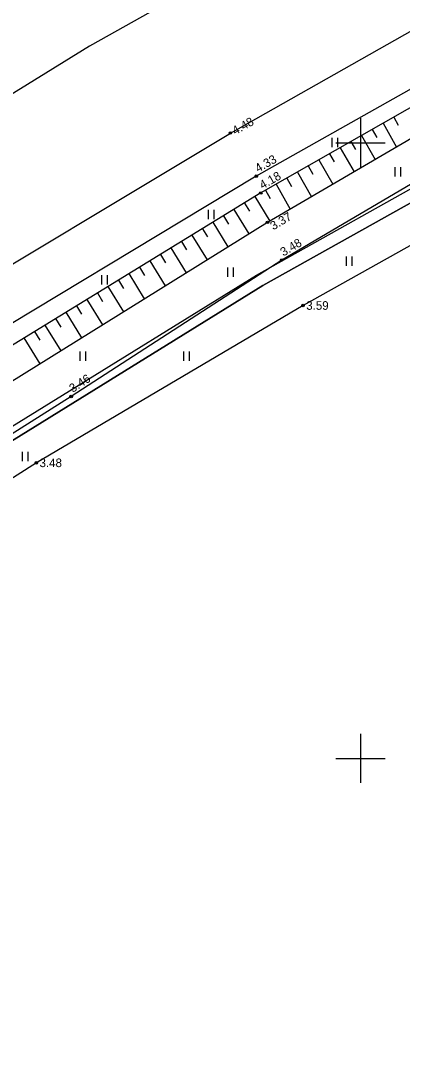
# Model space of a CAD drawing. Extents: x 406937 to 703495, y 6445581 to 6538256.
# Drawn here: x 409922.4 to 409953.4, y 6535776.2 to 6535859.9 of the extents above; entities that cross this region are included whole.
import ezdxf

# ---------------------------------------------------------------- set-up
doc = ezdxf.new("R2010")
doc.units = 0
for name, color, linetype in [('14295G geoalus_H - AED', 7, 'Continuous'), ('14295G geoalus_H - HALJASTUS', 7, 'Continuous'), ('14295G geoalus_H - KORGUS-EH2000', 7, 'Continuous'), ('14295G geoalus_H - MOOTPIIR', 7, 'Continuous'), ('14295G geoalus_H - PIIR', 7, 'Continuous'), ('14295G geoalus_H - RELJEEF', 7, 'Continuous'), ('14295G geoalus_H - TEE', 7, 'Continuous'), ('14295G geoalus_H - VORK', 7, 'Continuous'), ('KORGUS-EH2000', 7, 'Continuous'), ('xref_LC4212-2 - Proj_ KP', 7, 'Continuous')]:
    doc.layers.add(name, color=color, linetype=linetype)

# ---------------------------------------------------------------- blocks, each defined once
blk = doc.blocks.new('RING02')
at = {"layer": 'KORGUS-EH2000'}
blk.add_circle((0, 0), 20, dxfattribs=at)
blk = doc.blocks.new('HEIN_1')
at = {"layer": '14295G geoalus_H - HALJASTUS'}
for p, q in [((-46, 76), (-46, -76)), ((46, 76), (46, -76))]:
    blk.add_line(p, q, dxfattribs=at)
blk = doc.blocks.new('VKORIS')
at = {"layer": '14295G geoalus_H - VORK'}
for p, q in [((0, 400), (0, -400)), ((-400, 0), (400, 0))]:
    blk.add_line(p, q, dxfattribs=at)

msp = doc.modelspace()

# ---------------------------------------------------------------- linework, layer by layer
at = {"layer": '14295G geoalus_H - AED'}
msp.add_lwpolyline([(410123.487, 6535921.936), (410122.25, 6535924.361), (410112.367, 6535921.373), (410097.647, 6535916.887), (410085.768, 6535912.475), (410056.96, 6535899.532), (410040.209, 6535891.951), (410027.226, 6535885.373), (410009.238, 6535875.772), (409996.928, 6535869.891), (409984.874, 6535863.706), (409968.822, 6535855.272), (409943.606, 6535840.48), (409926.489, 6535829.394), (409894.545, 6535809.189), (409882.708, 6535800.877), (409884.339, 6535798.013)], dxfattribs=at)
at = {"layer": '14295G geoalus_H - MOOTPIIR'}
for points in [[(409775.213, 6535738.499), (409803.162, 6535760.466), (409829.578, 6535779.69), (409845.695, 6535790.759), (409874.298, 6535810.122), (409892.89, 6535822.197), (409913.602, 6535835.294), (409939.428, 6535850.797), (409958.53, 6535861.599), (409981.766, 6535874.217), (410004.575, 6535886.067), (410023.427, 6535895.413), (410044.173, 6535905.18), (410066.466, 6535915.113), (410081.736, 6535921.549), (410093.832, 6535926.343), (410109.84, 6535932.472), (410125.677, 6535938.382)], [(410133.774, 6535924.95), (410123.487, 6535921.936), (410102.337, 6535913.888), (410082.264, 6535905.47), (410063.981, 6535897.326), (410039.949, 6535886.387), (410007.47, 6535870.719), (409974.93, 6535853.343), (409945.335, 6535836.789), (409923.658, 6535824.008), (409896.986, 6535807.013), (409884.339, 6535798.013), (409883.477, 6535797.852), (409881.992, 6535796.726), (409881.075, 6535795.868), (409872.034, 6535790.997), (409854.252, 6535779.841), (409836.138, 6535765.976), (409818.847, 6535753.039), (409811.727, 6535747.72), (409791.868, 6535732.596), (409774.168, 6535717.585)]]:
    msp.add_lwpolyline(points, dxfattribs=at)
at = {"layer": '14295G geoalus_H - PIIR'}
for points in [[(410150.86, 6535959.04), (410100.04, 6535941.5), (410067.89, 6535928.68), (410034.88, 6535913.86), (409998.51, 6535896.48), (409964.61, 6535878.37), (409927.97, 6535857.86), (409886.37, 6535832.15), (409844.54, 6535804.89), (409832.63, 6535795.96), (409792.47, 6535767.4), (409759.78, 6535741.53)], [(409747.87, 6535702.86), (409821.53, 6535758.96), (409858.45, 6535784.74), (409882.66, 6535800.89), (409907.53, 6535817.06), (409942.07, 6535838.4), (409974.93, 6535856.78), (410006.04, 6535873.36), (410044.72, 6535892.03), (410081.11, 6535908.24), (410122.28, 6535924.22), (410158.02, 6535936.19)]]:
    msp.add_lwpolyline(points, dxfattribs=at)
msp.add_lwpolyline([(410158.02, 6535936.19), (410122.28, 6535924.22), (410081.11, 6535908.24), (410044.72, 6535892.03), (410006.04, 6535873.36), (409974.93, 6535856.78), (409942.07, 6535838.4), (409907.53, 6535817.06), (409882.66, 6535800.89), (409908.8, 6535751.19), (410069.16, 6535824.45), (410156.35, 6535846.04)], close=True, dxfattribs=at)
at = {"layer": '14295G geoalus_H - RELJEEF'}
for p, q in [((409952.707, 6535852.083), (409953.073, 6535851.441)), ((409950.969, 6535851.093), (409951.339, 6535850.445)), ((409951.838, 6535851.588), (409952.941, 6535849.653)), ((409950.101, 6535850.598), (409951.213, 6535848.646)), ((409948.363, 6535849.608), (409949.485, 6535847.639)), ((409949.232, 6535850.103), (409949.604, 6535849.45)), ((409946.625, 6535848.618), (409947.757, 6535846.632)), ((409947.494, 6535849.113), (409947.869, 6535848.454)), ((409945.756, 6535848.123), (409946.135, 6535847.458)), ((409944.018, 6535847.134), (409944.4, 6535846.463)), ((409944.887, 6535847.629), (409946.029, 6535845.625)), ((409942.28, 6535846.144), (409942.666, 6535845.467)), ((409943.149, 6535846.639), (409944.301, 6535844.618)), ((409941.42, 6535845.634), (409942.635, 6535843.647)), ((409939.714, 6535844.59), (409940.932, 6535842.597)), ((409940.567, 6535845.112), (409940.972, 6535844.45)), ((409938.008, 6535843.547), (409939.233, 6535841.543)), ((409938.861, 6535844.069), (409939.268, 6535843.402)), ((409937.155, 6535843.025), (409937.564, 6535842.355)), ((409935.448, 6535841.982), (409935.86, 6535841.308)), ((409936.301, 6535842.504), (409937.534, 6535840.488)), ((409934.595, 6535841.461), (409935.834, 6535839.434)), ((409932.889, 6535840.417), (409934.135, 6535838.379)), ((409933.742, 6535840.939), (409934.156, 6535840.261)), ((409931.182, 6535839.374), (409932.435, 6535837.324)), ((409932.035, 6535839.896), (409932.452, 6535839.214)), ((409930.329, 6535838.852), (409930.748, 6535838.167)), ((409928.623, 6535837.809), (409929.044, 6535837.12)), ((409929.476, 6535838.331), (409930.736, 6535836.27)), ((409927.77, 6535837.287), (409929.037, 6535835.215)), ((409926.063, 6535836.244), (409927.337, 6535834.161)), ((409926.916, 6535836.766), (409927.34, 6535836.073)), ((409924.357, 6535835.201), (409925.638, 6535833.106)), ((409925.21, 6535835.723), (409925.636, 6535835.026)), ((409923.504, 6535834.679), (409923.932, 6535833.979)), ((409922.651, 6535834.158), (409923.938, 6535832.051))]:
    msp.add_line(p, q, dxfattribs=at)
for points in [[(410119.006, 6535927.288), (410117.858, 6535925.49), (410111.611, 6535923.837), (410096.865, 6535918.553), (410086.054, 6535913.949), (410069.552, 6535906.671), (410061.404, 6535902.778), (410047.917, 6535897.655), (410028.181, 6535888.901), (410007.591, 6535878.49), (409984.733, 6535866.791), (409962.725, 6535855.354), (409942.45, 6535843.539), (409919.192, 6535829.106), (409896.952, 6535814.573), (409881.55, 6535804.681), (409879.378, 6535803.097), (409878.009, 6535801.825), (409851.311, 6535784.328), (409832.483, 6535771.036), (409809.408, 6535754.923), (409784.154, 6535736.538)], [(409961.805, 6535857.266), (409941.902, 6535845.928), (409917.536, 6535831.031), (409895.445, 6535817.108), (409879.638, 6535805.703), (409875.188, 6535803.002), (409849.844, 6535786.122), (409831.163, 6535773.329), (409808.391, 6535756.113), (409783.268, 6535737.663), (409782.349, 6535736.468), (409782.387, 6535735.963), (409782.572, 6535735.498), (409782.91, 6535735.171), (409783.473, 6535734.871), (409784.881, 6535735.545), (409810.466, 6535753.944), (409833.413, 6535769.533), (409852.37, 6535782.739), (409871.257, 6535796.164), (409878.718, 6535801.246), (409881.075, 6535795.868)]]:
    msp.add_lwpolyline(points, dxfattribs=at)
at = {"layer": '14295G geoalus_H - TEE'}
msp.add_lwpolyline([(410118.265, 6535930.773), (410111.117, 6535928.208), (410095.252, 6535922.312), (410084.076, 6535917.838), (410067.742, 6535911.128), (410059.036, 6535907.373), (410045.681, 6535901.497), (410025.317, 6535891.808), (410006.172, 6535882.332), (409983.373, 6535870.515), (409960.339, 6535857.883), (409941.534, 6535847.293), (409915.522, 6535831.646), (409894.878, 6535818.542), (409877.381, 6535807.061), (409848.335, 6535787.688), (409830.357, 6535775.282), (409805.553, 6535757.326), (409788.187, 6535744.192)], dxfattribs=at)
at = {"layer": 'xref_LC4212-2 - Proj_ KP'}
msp.add_lwpolyline([(409770.87, 6535721.634), (409820.941, 6535759.768), (409857.886, 6535785.566), (409882.11, 6535801.725), (409906.995, 6535817.905), (409941.563, 6535839.262), (409974.451, 6535857.658), (409983.9, 6535862.694), (409991.607, 6535864.535), (410006.493, 6535872.468), (410030.942, 6535884.269), (410045.141, 6535891.123), (410081.495, 6535907.317), (410093.437, 6535911.952), (410114.693, 6535919.838), (410144.014, 6535929.377)], dxfattribs=at)

# ---------------------------------------------------------------- block references
at = {"layer": '14295G geoalus_H - HALJASTUS', "xscale": 0.005, "yscale": 0.005}
for p in [(409947.903, 6535850.041), (409953.022, 6535847.651), (409937.86, 6535844.187), (409949.073, 6535840.381), (409939.42, 6535839.503), (409929.182, 6535838.869), (409927.427, 6535832.673), (409935.861, 6535832.673), (409922.747, 6535824.526)]:
    msp.add_blockref('HEIN_1', p, dxfattribs=at)
at = {"layer": '14295G geoalus_H - KORGUS-EH2000', "xscale": 0.005, "yscale": 0.005}
for p in [(409939.428, 6535850.797), (409941.534, 6535847.293), (409941.902, 6535845.928), (409942.45, 6535843.539), (409943.606, 6535840.48), (409945.335, 6535836.789), (409926.489, 6535829.394), (409923.658, 6535824.008)]:
    msp.add_blockref('RING02', p, dxfattribs=at)
at = {"layer": '14295G geoalus_H - VORK', "xscale": 0.005, "yscale": 0.005}
for p in [(409950, 6535850), (409950, 6535800)]:
    msp.add_blockref('VKORIS', p, dxfattribs=at)

# ---------------------------------------------------------------- texts
at = {"layer": '14295G geoalus_H - KORGUS-EH2000'}
for s, rotation, p in [(' 4.48', 29.48943, (409939.6, 6535850.492)), (' 4.33', 29.38671, (409941.448, 6535847.445)), (' 4.18', 29.66862, (409941.815, 6535846.08)), (' 3.37', 30.23204, (409942.693, 6535842.757)), (' 3.48', 30.39727, (409943.517, 6535840.631)), (' 3.46', 32.93045, (409926.394, 6535829.54))]:
    msp.add_text(s, height=0.7, rotation=rotation, dxfattribs=at).set_placement(p)
for s, p in [(' 3.59', (409945.335, 6535836.439)), (' 3.48', (409923.658, 6535823.658))]:
    msp.add_text(s, height=0.7, dxfattribs=at).set_placement(p)

doc.saveas('drawing.dxf')
